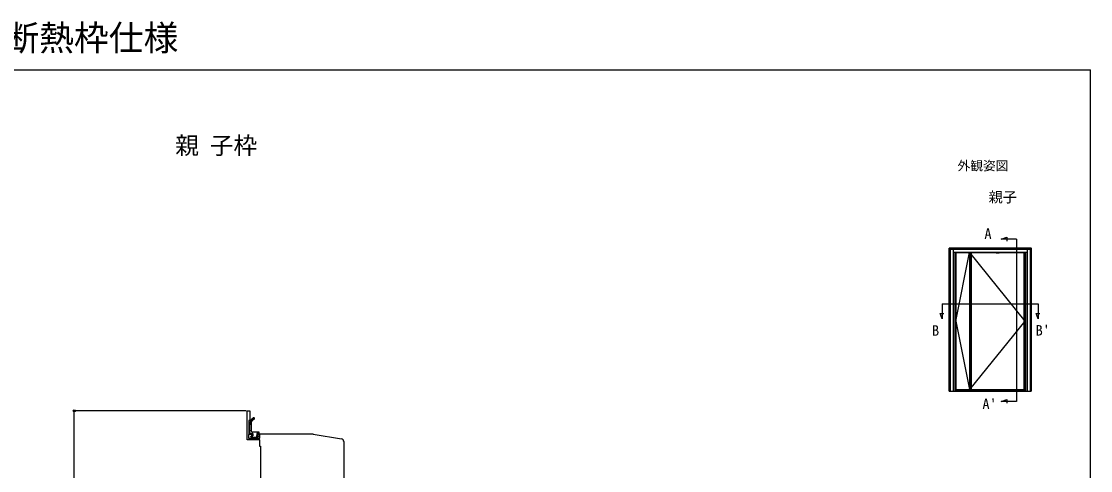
# Model space of a CAD drawing. Units: millimetres, scale not verified. Extents: x -700 to 700, y -1043 to 1038.
# Drawn here: x -200 to 700, y 659 to 1038 of the extents above; entities that cross this region are included whole.
import ezdxf
from ezdxf.enums import TextEntityAlignment as Align

# ---------------------------------------------------------------- set-up
doc = ezdxf.new("R2010")
doc.units = ezdxf.units.MM
doc.header["$LTSCALE"] = 6
for name, color, linetype in [('0-1_USER1', 3, 'Continuous'), ('0-3_YKK_11E', 7, 'Continuous'), ('0-4_YKK_12', 2, 'Continuous'), ('0-5_YKK_13', 4, 'Continuous'), ('0-6_YKK_A1', 4, 'Continuous'), ('0-7_YKK_D', 6, 'Continuous'), ('0-8_YKK_ZWAK', 7, 'Continuous')]:
    doc.layers.add(name, color=color, linetype=linetype)
doc.styles.add('ＭＳ ゴシック', font='')
doc.styles.get('ＭＳ ゴシック').set_extended_font_data('MS Gothic')

msp = doc.modelspace()

# ---------------------------------------------------------------- linework, layer by layer
at = {"layer": '0-3_YKK_11E'}
msp.add_line((71.247, 683.993), (71.247, 683.59), dxfattribs=at)
msp.add_lwpolyline([(1.747, 679.79), (1.447, 679.49), (0.747, 679.49), (0.747, 685.19), (-9.753, 685.19), (-9.753, 709.49), (-7.753, 709.49), (-7.753, 701.49), (-8.453, 701.49), (-8.453, 690.49), (-5.453, 690.49), (-5.453, 689.09), (-5.823, 688.937), (-6.577, 689.69), (-8.753, 689.69), (-8.753, 686.49), (0.747, 686.49), (0.747, 689.29), (-0.728, 689.29), (-1.082, 688.937), (-1.453, 689.09), (-1.453, 690.49), (-0.753, 690.49), (-0.47, 690.29), (-0.187, 690.09), (45.447, 690.09), (45.747, 689.79), (45.747, 689.89), (69.572, 685.966)], dxfattribs=at)
msp.add_arc((69.247, 683.993), 2, 360, 80.64702, dxfattribs=at)
at = {"layer": '0-4_YKK_12'}
for p, q in [((637.482, 854.044), (624.836, 854.044)), ((637.482, 854.044), (637.482, 717.473)), ((575.084, 799.581), (655.966, 799.581)), ((575.084, 799.581), (575.084, 786.935)), ((655.966, 799.581), (655.966, 786.935)), ((637.482, 717.473), (624.836, 717.473))]:
    msp.add_line(p, q, dxfattribs=at)
for points in [[(624.836, 854.044), (629.516, 855.747), (629.516, 852.627)], [(575.084, 786.935), (573.381, 791.615), (576.501, 791.615)], [(655.966, 786.935), (654.262, 791.615), (657.382, 791.615)], [(624.836, 717.473), (629.516, 719.176), (629.516, 716.056)]]:
    msp.add_lwpolyline(points, dxfattribs=at)
at = {"layer": '0-5_YKK_13'}
for p, q in [((-7.753, 691.09), (-7.753, 696.99)), ((-6.553, 698.241), (-6.553, 692.69)), ((-6.553, 692.69), (-7.753, 692.69)), ((-5.053, 690.49), (-7.753, 690.49)), ((-6.653, 687.49), (-6.653, 687.99)), ((-6.353, 688.29), (-5.053, 688.29)), ((-6.353, 687.19), (-1.153, 687.19)), ((-5.553, 691.69), (-0.153, 691.69)), ((-5.053, 690.49), (-5.053, 688.29)), ((-0.153, 690.49), (-1.853, 690.49)), ((-1.853, 690.49), (-1.853, 688.59)), ((-1.553, 688.29), (-0.653, 688.29)), ((-0.441, 687.778), (-0.941, 687.278)), ((0.147, 690.79), (0.147, 691.39)), ((1.747, 433.568), (1.747, 679.79)), ((71.747, 683.59), (71.247, 683.59)), ((71.747, 433.568), (71.747, 683.59))]:
    msp.add_line(p, q, dxfattribs=at)
for centre, radius, start, end in [((-0.753, 697.584), 7, 126.78511, 179.9465), ((-1.553, 698.241), 5, 120.0005, 180), ((-4.353, 703.09), 0.6, 300.0005, 170.4391), ((-7.753, 697.29), 0.3, 89.99942, 270), ((-7.753, 690.79), 0.3, 90, 270), ((-6.353, 687.99), 0.3, 90, 180), ((-6.353, 687.49), 0.3, 180, 270), ((-5.553, 692.69), 1, 180, 270), ((-1.853, 688.29), 0.3, 90, 0), ((-1.153, 687.49), 0.3, 270, 315), ((-0.653, 687.99), 0.3, 315, 90), ((-0.153, 691.39), 0.3, 0, 90), ((-0.153, 690.79), 0.3, 270, 0)]:
    msp.add_arc(centre, radius, start, end, dxfattribs=at)
at = {"layer": '0-6_YKK_A1'}
for p, q in [((581.05, 726.1), (581.05, 846.55)), ((581.3, 846.8), (649.75, 846.8)), ((585.9, 845.8), (585.9, 846.8)), ((645.15, 845.8), (645.15, 846.8)), ((650, 846.55), (650, 726.1)), ((581.05, 845.65), (584.55, 845.65)), ((582.05, 845.8), (649, 845.8)), ((582.05, 726.1), (582.05, 845.8)), ((584.55, 726.1), (584.55, 845.8)), ((584.55, 843.2), (646.5, 843.2)), ((585.9, 726.1), (585.9, 843.2)), ((585.9, 842.4), (586.55, 842.4)), ((586.55, 785.15), (598.05, 842.825)), ((598.05, 842.825), (598.05, 727.475)), ((599, 842.825), (599, 727.475)), ((599.265, 842.825), (599.265, 727.475)), ((599.4, 842.825), (599.4, 727.475)), ((620.425, 842.775), (623.125, 842.775)), ((643.8, 842.825), (643.8, 727.475)), ((644.5, 842.825), (644.5, 727.475)), ((644.5, 842.4), (645.15, 842.4)), ((645.15, 843.2), (645.15, 726.1)), ((646.5, 845.8), (646.5, 726.1)), ((650, 845.65), (646.5, 845.65)), ((649, 845.8), (649, 726.1)), ((586.55, 785.15), (598.05, 727.475)), ((581.05, 726.1), (650, 726.1)), ((585.9, 727.95), (586.55, 727.95)), ((585.9, 727.05), (645.15, 727.05)), ((598.05, 727.475), (644.5, 727.475)), ((620.425, 727.525), (623.125, 727.525)), ((644.5, 727.95), (645.15, 727.95))]:
    msp.add_line(p, q, dxfattribs=at)
for points in [[(586.55, 842.825), (586.55, 727.475), (598.05, 727.475)], [(586.55, 842.825), (598.05, 842.825), (644.5, 842.825)], [(598.05, 842.825), (644.5, 785.15), (598.05, 727.475)]]:
    msp.add_lwpolyline(points, dxfattribs=at)
for centre, start, end in [((581.3, 846.55), 90, 180), ((649.75, 846.55), 0, 90)]:
    msp.add_arc(centre, 0.25, start, end, dxfattribs=at)
at = {"layer": '0-7_YKK_D'}
for p, q in [((-10.753, 709.49), (-156.353, 709.49)), ((-155.353, 406.587), (-155.353, 709.49))]:
    msp.add_line(p, q, dxfattribs=at)
msp.add_circle((-155.353, 709.49), 0.85, dxfattribs=at)
at = {"layer": '0-8_YKK_ZWAK'}
msp.add_line((-700, 996.8), (700, 996.8), dxfattribs=at)
msp.add_lwpolyline([(-700, -1043.2), (700, -1043.2), (700, 996.8)], dxfattribs=at)

# ---------------------------------------------------------------- texts
at = {"layer": '0-1_USER1', "style": 'ＭＳ ゴシック'}
for s, height, p in [('高断熱玄関ドア イノベストD50 形材断熱枠仕様', 21.48, (-697.497, 1006.629)), ('親', 14.66, (-70.477, 921.414)), ('子枠', 14.66, (-41.386, 921.414)), ('外観姿図', 7.845, (588, 909.8)), ('A', 8.798, (610.637, 851.748)), ('B', 8.798, (566.534, 770.162)), ("B'", 8.798, (653.742, 770.308)), ("A'", 8.798, (608.959, 708.272))]:
    msp.add_text(s, height=height, dxfattribs=at).set_placement(p, align=Align.BOTTOM_LEFT)
at = {"layer": '0-1_USER1', "color": 7, "style": 'ＭＳ ゴシック'}
msp.add_text('親子', height=8.798, dxfattribs=at).set_placement((614.114, 882.55), align=Align.BOTTOM_LEFT)

doc.saveas('drawing.dxf')
